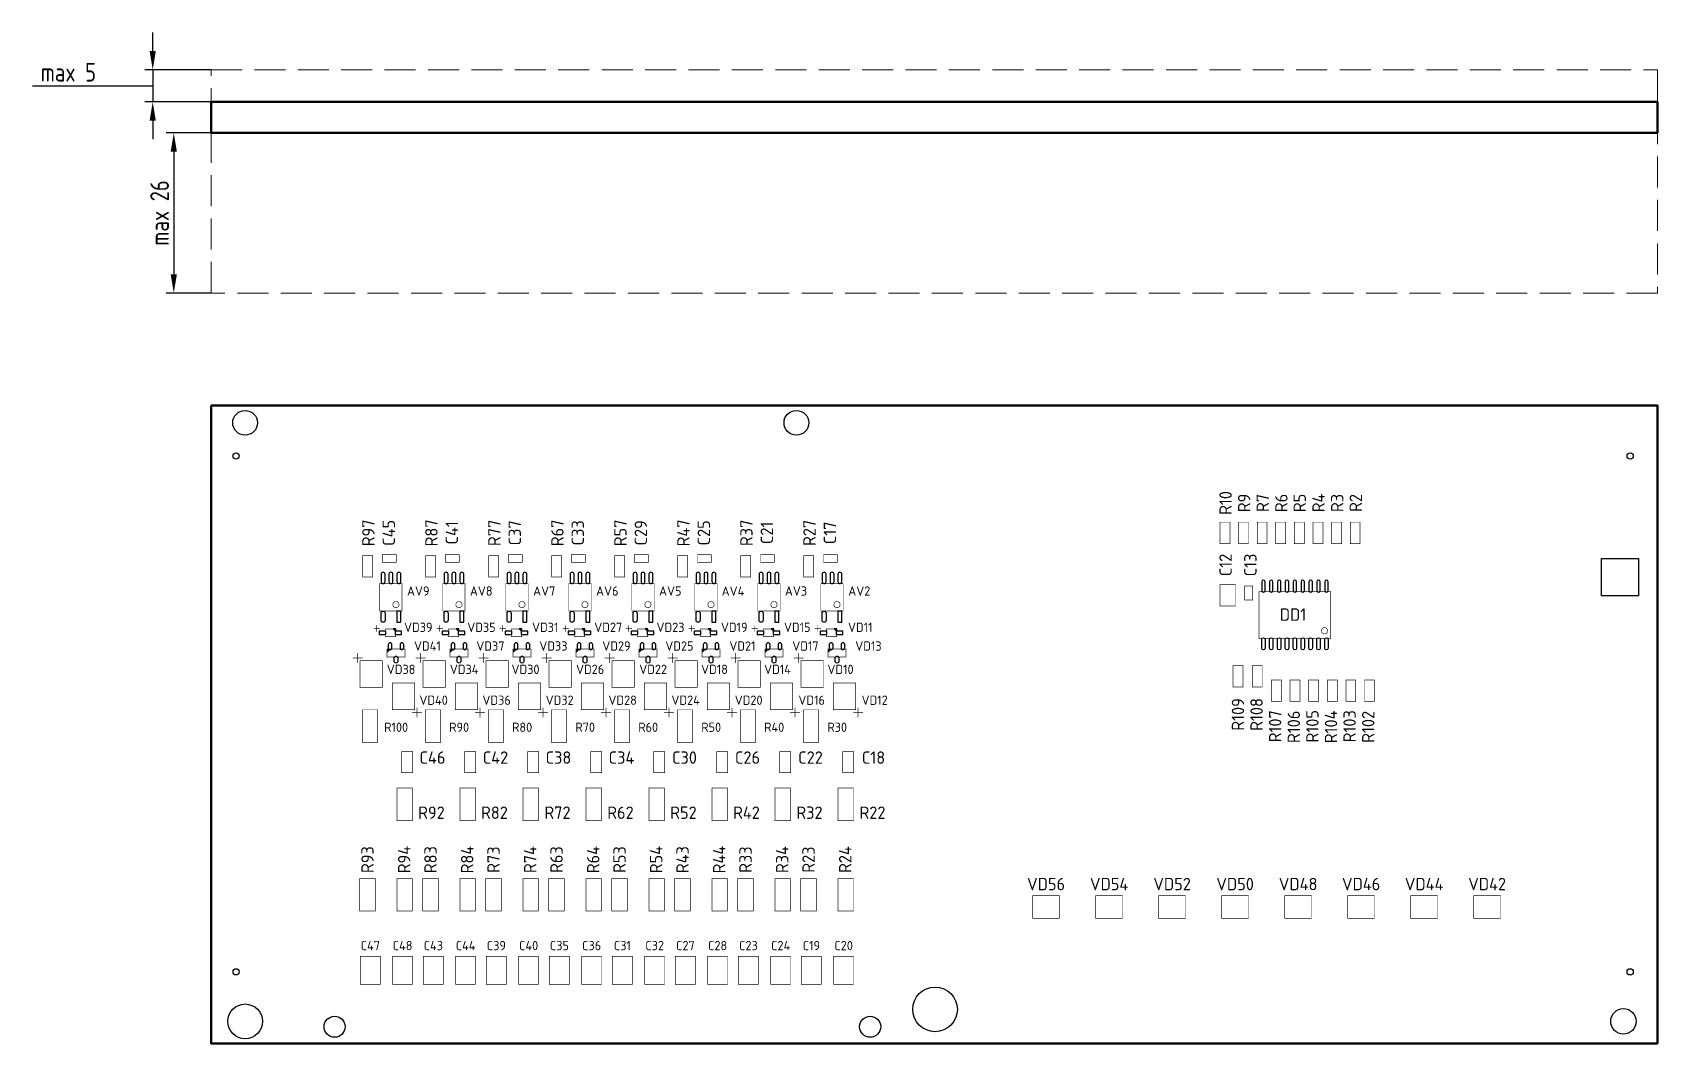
# Model space of a CAD drawing. Header units: millimetres. Extents: x -16 to 566, y -37 to 126.
# Drawn here: x 303.6 to 565.7, y -37 to 126 of the extents above; entities that cross this region are included whole.
import ezdxf
from ezdxf.enums import TextEntityAlignment as Align

# ---------------------------------------------------------------- set-up
doc = ezdxf.new("R2010")
doc.units = ezdxf.units.MM
doc.linetypes.add('GOST2.303 4', pattern=[7, 5, -2, 0])
doc.layers.add('BG_OUTLINE', color=7, linetype='Continuous', lineweight=50)
for name, color, linetype in [('PG_ASSEMBLY_BOTTOM', 7, 'Continuous'), ('PIN_BOTTOM', 7, 'Continuous'), ('RD_ASSEMBLY_BOTTOM', 7, 'Continuous'), ('РАЗМЕРЫ', 7, 'Continuous')]:
    doc.layers.add(name, color=color, linetype=linetype)
doc.styles.get("Standard").update_dxf_attribs({"font": 'txt.shx'})
doc.styles.add('ГОСТ 2.304', font='CS_Gost2304.shx')
doc.dimstyles.new('ЕСКД', dxfattribs={"dimscale": 0, "dimtxt": 3, "dimasz": 3, "dimexe": 1.25, "dimexo": 0, "dimtad": 1, "dimtoh": 1, "dimdec": 3, "dimrnd": 0.5, "dimtxsty": 'ГОСТ 2.304', "dimcen": 5, "dimadec": 3, "dimazin": 2, "dimtfac": 0.75, "dimtdec": 4, "dimtmove": 1, "dimatfit": 3, "dimfxl": 1, "dimtolj": 1, "dimarcsym": 0})

# ---------------------------------------------------------------- blocks, each defined once
blk = doc.blocks.new('*D427')
at = {"layer": 'Defpoints', "color": 0}
for p in [(332.4, 120), (323, 114.8), (332.4, 114.8)]:
    blk.add_point(p, dxfattribs=at)
at = {"layer": 'РАЗМЕРЫ', "color": 0, "lineweight": -2}
for p, q in [((323, 123), (323, 126)), ((332.4, 120), (321.75, 120)), ((323, 120), (323, 114.8)), ((303.61, 117.4), (315.19, 117.4)), ((315.19, 117.4), (323, 117.4)), ((332.4, 114.8), (321.75, 114.8)), ((323, 111.8), (323, 108.8))]:
    blk.add_line(p, q, dxfattribs=at)
at = {"layer": 'РАЗМЕРЫ', "color": 0}
for points in [[(322.5, 123), (323.5, 123), (323, 120)], [(323.5, 111.8), (322.5, 111.8), (323, 114.8)]]:
    blk.add_solid(points, dxfattribs=at)
at = {"layer": 'РАЗМЕРЫ', "color": 0, "ltscale": 100, "insert": (309.4, 119.59), "char_height": 3, "attachment_point": 5, "style": 'ГОСТ 2.304'}
blk.add_mtext('\\A1;max 5', dxfattribs=at)
blk = doc.blocks.new('*D428')
at = {"layer": 'Defpoints', "color": 0}
for p in [(332.4, 109.8), (326.4, 84), (332.4, 84)]:
    blk.add_point(p, dxfattribs=at)
at = {"layer": 'РАЗМЕРЫ', "color": 0, "lineweight": -2}
for p, q in [((332.4, 109.8), (325.15, 109.8)), ((326.4, 106.8), (326.4, 87)), ((332.4, 84), (325.15, 84))]:
    blk.add_line(p, q, dxfattribs=at)
at = {"layer": 'РАЗМЕРЫ', "color": 0}
for points in [[(326.9, 106.8), (325.9, 106.8), (326.4, 109.8)], [(325.9, 87), (326.9, 87), (326.4, 84)]]:
    blk.add_solid(points, dxfattribs=at)
at = {"layer": 'РАЗМЕРЫ', "color": 0, "ltscale": 100, "insert": (324.11, 96.9), "char_height": 3, "attachment_point": 5, "rotation": 90, "style": 'ГОСТ 2.304'}
blk.add_mtext('\\A1;max 26', dxfattribs=at)

msp = doc.modelspace()

# ---------------------------------------------------------------- linework, layer by layer
at = {"layer": 'BG_OUTLINE', "linetype": 'GOST2.303 4', "lineweight": 20}
msp.add_lwpolyline([(332.4, 120), (565.65, 120), (565.65, 84), (332.4, 84)], close=True, dxfattribs=at)
at = {"layer": 'BG_OUTLINE', "lineweight": 50}
msp.add_lwpolyline([(332.4, 114.8), (565.65, 114.8), (565.65, 109.8), (332.4, 109.8)], close=True, dxfattribs=at)
at = {"layer": 'BG_OUTLINE'}
msp.add_lwpolyline([(332.4, 65.87), (565.65, 65.87), (565.65, -37), (332.4, -37)], close=True, dxfattribs=at)
at = {"layer": 'PG_ASSEMBLY_BOTTOM'}
for points, const_width in [([(496.7, 47.055), (495.1, 47.055), (495.1, 43.605), (496.7, 43.605), (496.7, 47.055)], 0.1), ([(499.7, 47.055), (498.1, 47.055), (498.1, 43.605), (499.7, 43.605), (499.7, 47.055)], 0.1), ([(502.7, 47.055), (501.1, 47.055), (501.1, 43.605), (502.7, 43.605), (502.7, 47.055)], 0.1), ([(505.7, 47.055), (504.1, 47.055), (504.1, 43.605), (505.7, 43.605), (505.7, 47.055)], 0.1), ([(508.7, 47.055), (507.1, 47.055), (507.1, 43.605), (508.7, 43.605), (508.7, 47.055)], 0.1), ([(511.7, 47.055), (510.1, 47.055), (510.1, 43.605), (511.7, 43.605), (511.7, 47.055)], 0.1), ([(514.7, 47.055), (513.1, 47.055), (513.1, 43.605), (514.7, 43.605), (514.7, 47.055)], 0.1), ([(517.7, 47.055), (516.1, 47.055), (516.1, 43.605), (517.7, 43.605), (517.7, 47.055)], 0.1), ([(356.869, 38.215), (358.469, 38.215), (358.469, 41.665), (356.869, 41.665), (356.869, 38.215)], 0.1), ([(360.044, 41.815), (360.044, 40.565), (362.294, 40.565), (362.294, 41.815), (360.044, 41.815)], 0.1), ([(367.029, 38.215), (368.629, 38.215), (368.629, 41.665), (367.029, 41.665), (367.029, 38.215)], 0.1), ([(370.204, 41.815), (370.204, 40.565), (372.454, 40.565), (372.454, 41.815), (370.204, 41.815)], 0.1), ([(377.189, 38.215), (378.789, 38.215), (378.789, 41.665), (377.189, 41.665), (377.189, 38.215)], 0.1), ([(380.364, 41.815), (380.364, 40.565), (382.614, 40.565), (382.614, 41.815), (380.364, 41.815)], 0.1), ([(387.349, 38.215), (388.949, 38.215), (388.949, 41.665), (387.349, 41.665), (387.349, 38.215)], 0.1), ([(390.524, 41.815), (390.524, 40.565), (392.774, 40.565), (392.774, 41.815), (390.524, 41.815)], 0.1), ([(397.509, 38.215), (399.109, 38.215), (399.109, 41.665), (397.509, 41.665), (397.509, 38.215)], 0.1), ([(400.684, 41.815), (400.684, 40.565), (402.934, 40.565), (402.934, 41.815), (400.684, 41.815)], 0.1), ([(407.669, 38.215), (409.269, 38.215), (409.269, 41.665), (407.669, 41.665), (407.669, 38.215)], 0.1), ([(410.844, 41.815), (410.844, 40.565), (413.094, 40.565), (413.094, 41.815), (410.844, 41.815)], 0.1), ([(417.829, 38.215), (419.429, 38.215), (419.429, 41.665), (417.829, 41.665), (417.829, 38.215)], 0.1), ([(421.004, 41.815), (421.004, 40.565), (423.254, 40.565), (423.254, 41.815), (421.004, 41.815)], 0.1), ([(427.989, 38.215), (429.589, 38.215), (429.589, 41.665), (427.989, 41.665), (427.989, 38.215)], 0.1), ([(431.164, 41.815), (431.164, 40.565), (433.414, 40.565), (433.414, 41.815), (431.164, 41.815)], 0.1), ([(359.619, 32.74), (363.219, 32.74), (363.219, 37.14), (359.619, 37.14), (359.619, 32.74)], 0.1), ([(369.779, 32.74), (373.379, 32.74), (373.379, 37.14), (369.779, 37.14), (369.779, 32.74)], 0.1), ([(379.939, 32.74), (383.539, 32.74), (383.539, 37.14), (379.939, 37.14), (379.939, 32.74)], 0.1), ([(390.099, 32.74), (393.699, 32.74), (393.699, 37.14), (390.099, 37.14), (390.099, 32.74)], 0.1), ([(400.259, 32.74), (403.859, 32.74), (403.859, 37.14), (400.259, 37.14), (400.259, 32.74)], 0.1), ([(410.419, 32.74), (414.019, 32.74), (414.019, 37.14), (410.419, 37.14), (410.419, 32.74)], 0.1), ([(420.579, 32.74), (424.179, 32.74), (424.179, 37.14), (420.579, 37.14), (420.579, 32.74)], 0.1), ([(430.739, 32.74), (434.339, 32.74), (434.339, 37.14), (430.739, 37.14), (430.739, 32.74)], 0.1), ([(495.1, 33.54), (497.6, 33.54), (497.6, 36.99), (495.1, 36.99), (495.1, 33.54)], 0.1), ([(499.1, 34.5), (500.35, 34.5), (500.35, 36.75), (499.1, 36.75), (499.1, 34.5)], 0.1), ([(501.405, 28.335), (512.955, 28.335), (512.955, 35.835), (501.405, 35.835), (501.405, 28.335)], 0.1), ([(359.63, 29.923), (358.63, 29.923)], 0.1), ([(359.13, 30.423), (359.13, 29.423)], 0.1), ([(360.48, 29.848), (360.48, 28.598), (362.18, 28.598), (362.18, 29.848), (360.48, 29.848)], 0.1), ([(369.79, 29.923), (368.79, 29.923)], 0.1), ([(369.29, 30.423), (369.29, 29.423)], 0.1), ([(370.64, 29.848), (370.64, 28.598), (372.34, 28.598), (372.34, 29.848), (370.64, 29.848)], 0.1), ([(379.95, 29.923), (378.95, 29.923)], 0.1), ([(379.45, 30.423), (379.45, 29.423)], 0.1), ([(380.8, 29.848), (380.8, 28.598), (382.5, 28.598), (382.5, 29.848), (380.8, 29.848)], 0.1), ([(390.11, 29.923), (389.11, 29.923)], 0.1), ([(389.61, 30.423), (389.61, 29.423)], 0.1), ([(390.96, 29.848), (390.96, 28.598), (392.66, 28.598), (392.66, 29.848), (390.96, 29.848)], 0.1), ([(400.27, 29.923), (399.27, 29.923)], 0.1), ([(399.77, 30.423), (399.77, 29.423)], 0.1), ([(401.12, 29.848), (401.12, 28.598), (402.82, 28.598), (402.82, 29.848), (401.12, 29.848)], 0.1), ([(410.43, 29.923), (409.43, 29.923)], 0.1), ([(409.93, 30.423), (409.93, 29.423)], 0.1), ([(411.28, 29.848), (411.28, 28.598), (412.98, 28.598), (412.98, 29.848), (411.28, 29.848)], 0.1), ([(420.59, 29.923), (419.59, 29.923)], 0.1), ([(420.09, 30.423), (420.09, 29.423)], 0.1), ([(421.44, 29.848), (421.44, 28.598), (423.14, 28.598), (423.14, 29.848), (421.44, 29.848)], 0.1), ([(430.75, 29.923), (429.75, 29.923)], 0.1), ([(430.25, 30.423), (430.25, 29.423)], 0.1), ([(431.6, 29.848), (431.6, 28.598), (433.3, 28.598), (433.3, 29.848), (431.6, 29.848)], 0.1), ([(360.78, 25.32), (363.68, 25.32), (363.68, 26.62), (360.78, 26.62), (360.78, 25.32)], 0.1), ([(360.93, 26.57), (360.83, 26.47)], 0.1), ([(361.03, 26.57), (360.83, 26.37)], 0.1), ([(361.13, 26.57), (360.83, 26.27)], 0.1), ([(361.23, 26.57), (360.83, 26.17)], 0.1), ([(361.33, 26.57), (360.83, 26.07)], 0.1), ([(370.94, 25.32), (373.84, 25.32), (373.84, 26.62), (370.94, 26.62), (370.94, 25.32)], 0.1), ([(371.09, 26.57), (370.99, 26.47)], 0.1), ([(371.19, 26.57), (370.99, 26.37)], 0.1), ([(371.29, 26.57), (370.99, 26.27)], 0.1), ([(371.39, 26.57), (370.99, 26.17)], 0.1), ([(371.49, 26.57), (370.99, 26.07)], 0.1), ([(381.1, 25.32), (384, 25.32), (384, 26.62), (381.1, 26.62), (381.1, 25.32)], 0.1), ([(381.25, 26.57), (381.15, 26.47)], 0.1), ([(381.35, 26.57), (381.15, 26.37)], 0.1), ([(381.45, 26.57), (381.15, 26.27)], 0.1), ([(381.55, 26.57), (381.15, 26.17)], 0.1), ([(381.65, 26.57), (381.15, 26.07)], 0.1), ([(391.26, 25.32), (394.16, 25.32), (394.16, 26.62), (391.26, 26.62), (391.26, 25.32)], 0.1), ([(391.41, 26.57), (391.31, 26.47)], 0.1), ([(391.51, 26.57), (391.31, 26.37)], 0.1), ([(391.61, 26.57), (391.31, 26.27)], 0.1), ([(391.71, 26.57), (391.31, 26.17)], 0.1), ([(391.81, 26.57), (391.31, 26.07)], 0.1), ([(401.42, 25.32), (404.32, 25.32), (404.32, 26.62), (401.42, 26.62), (401.42, 25.32)], 0.1), ([(401.57, 26.57), (401.47, 26.47)], 0.1), ([(401.67, 26.57), (401.47, 26.37)], 0.1), ([(401.77, 26.57), (401.47, 26.27)], 0.1), ([(401.87, 26.57), (401.47, 26.17)], 0.1), ([(401.97, 26.57), (401.47, 26.07)], 0.1), ([(411.58, 25.32), (414.48, 25.32), (414.48, 26.62), (411.58, 26.62), (411.58, 25.32)], 0.1), ([(411.73, 26.57), (411.63, 26.47)], 0.1), ([(411.83, 26.57), (411.63, 26.37)], 0.1), ([(411.93, 26.57), (411.63, 26.27)], 0.1), ([(412.03, 26.57), (411.63, 26.17)], 0.1), ([(412.13, 26.57), (411.63, 26.07)], 0.1), ([(421.74, 25.32), (424.64, 25.32), (424.64, 26.62), (421.74, 26.62), (421.74, 25.32)], 0.1), ([(421.89, 26.57), (421.79, 26.47)], 0.1), ([(421.99, 26.57), (421.79, 26.37)], 0.1), ([(422.09, 26.57), (421.79, 26.27)], 0.1), ([(422.19, 26.57), (421.79, 26.17)], 0.1), ([(422.29, 26.57), (421.79, 26.07)], 0.1), ([(431.9, 25.32), (434.8, 25.32), (434.8, 26.62), (431.9, 26.62), (431.9, 25.32)], 0.1), ([(432.05, 26.57), (431.95, 26.47)], 0.1), ([(432.15, 26.57), (431.95, 26.37)], 0.1), ([(432.25, 26.57), (431.95, 26.27)], 0.1), ([(432.35, 26.57), (431.95, 26.17)], 0.1), ([(432.45, 26.57), (431.95, 26.07)], 0.1), ([(356.83, 25.17), (355.23, 25.17)], 0.1), ([(356.03, 24.37), (356.03, 25.97)], 0.1), ([(360.042, 24.732), (356.418, 24.732), (356.418, 20.408), (360.042, 20.408), (360.042, 24.732)], 0.1), ([(366.99, 25.17), (365.39, 25.17)], 0.1), ([(366.19, 24.37), (366.19, 25.97)], 0.1), ([(370.202, 24.732), (366.578, 24.732), (366.578, 20.408), (370.202, 20.408), (370.202, 24.732)], 0.1), ([(377.15, 25.17), (375.55, 25.17)], 0.1), ([(376.35, 24.37), (376.35, 25.97)], 0.1), ([(380.362, 24.732), (376.738, 24.732), (376.738, 20.408), (380.362, 20.408), (380.362, 24.732)], 0.1), ([(387.31, 25.17), (385.71, 25.17)], 0.1), ([(386.51, 24.37), (386.51, 25.97)], 0.1), ([(390.522, 24.732), (386.898, 24.732), (386.898, 20.408), (390.522, 20.408), (390.522, 24.732)], 0.1), ([(397.47, 25.17), (395.87, 25.17)], 0.1), ([(396.67, 24.37), (396.67, 25.97)], 0.1), ([(400.682, 24.732), (397.058, 24.732), (397.058, 20.408), (400.682, 20.408), (400.682, 24.732)], 0.1), ([(407.63, 25.17), (406.03, 25.17)], 0.1), ([(406.83, 24.37), (406.83, 25.97)], 0.1), ([(410.842, 24.732), (407.218, 24.732), (407.218, 20.408), (410.842, 20.408), (410.842, 24.732)], 0.1), ([(417.79, 25.17), (416.19, 25.17)], 0.1), ([(416.99, 24.37), (416.99, 25.97)], 0.1), ([(421.002, 24.732), (417.378, 24.732), (417.378, 20.408), (421.002, 20.408), (421.002, 24.732)], 0.1), ([(427.95, 25.17), (426.35, 25.17)], 0.1), ([(427.15, 24.37), (427.15, 25.97)], 0.1), ([(431.162, 24.732), (427.538, 24.732), (427.538, 20.408), (431.162, 20.408), (431.162, 24.732)], 0.1), ([(497.204, 20.475), (498.804, 20.475), (498.804, 23.925), (497.204, 23.925), (497.204, 20.475)], 0.1), ([(500.3, 20.475), (501.9, 20.475), (501.9, 23.925), (500.3, 23.925), (500.3, 20.475)], 0.1), ([(361.618, 16.808), (365.242, 16.808), (365.242, 21.132), (361.618, 21.132), (361.618, 16.808)], 0.1), ([(371.778, 16.808), (375.402, 16.808), (375.402, 21.132), (371.778, 21.132), (371.778, 16.808)], 0.1), ([(381.938, 16.808), (385.562, 16.808), (385.562, 21.132), (381.938, 21.132), (381.938, 16.808)], 0.1), ([(392.098, 16.808), (395.722, 16.808), (395.722, 21.132), (392.098, 21.132), (392.098, 16.808)], 0.1), ([(402.258, 16.808), (405.882, 16.808), (405.882, 21.132), (402.258, 21.132), (402.258, 16.808)], 0.1), ([(412.418, 16.808), (416.042, 16.808), (416.042, 21.132), (412.418, 21.132), (412.418, 16.808)], 0.1), ([(422.578, 16.808), (426.202, 16.808), (426.202, 21.132), (422.578, 21.132), (422.578, 16.808)], 0.1), ([(432.738, 16.808), (436.362, 16.808), (436.362, 21.132), (432.738, 21.132), (432.738, 16.808)], 0.1), ([(503.4, 18.15), (505, 18.15), (505, 21.6), (503.4, 21.6), (503.4, 18.15)], 0.1), ([(506.4, 18.15), (508, 18.15), (508, 21.6), (506.4, 21.6), (506.4, 18.15)], 0.1), ([(509.4, 18.15), (511, 18.15), (511, 21.6), (509.4, 21.6), (509.4, 18.15)], 0.1), ([(512.4, 18.15), (514, 18.15), (514, 21.6), (512.4, 21.6), (512.4, 18.15)], 0.1), ([(515.4, 18.15), (517, 18.15), (517, 21.6), (515.4, 21.6), (515.4, 18.15)], 0.1), ([(518.4, 18.15), (520, 18.15), (520, 21.6), (518.4, 21.6), (518.4, 18.15)], 0.1), ([(356.78, 11.545), (359.28, 11.545), (359.28, 16.795), (356.78, 16.795), (356.78, 11.545)], 0.1), ([(364.83, 16.37), (366.43, 16.37)], 0.1), ([(365.63, 17.17), (365.63, 15.57)], 0.1), ([(366.94, 11.545), (369.44, 11.545), (369.44, 16.795), (366.94, 16.795), (366.94, 11.545)], 0.1), ([(374.99, 16.37), (376.59, 16.37)], 0.1), ([(375.79, 17.17), (375.79, 15.57)], 0.1), ([(377.1, 11.545), (379.6, 11.545), (379.6, 16.795), (377.1, 16.795), (377.1, 11.545)], 0.1), ([(385.15, 16.37), (386.75, 16.37)], 0.1), ([(385.95, 17.17), (385.95, 15.57)], 0.1), ([(387.26, 11.545), (389.76, 11.545), (389.76, 16.795), (387.26, 16.795), (387.26, 11.545)], 0.1), ([(395.31, 16.37), (396.91, 16.37)], 0.1), ([(396.11, 17.17), (396.11, 15.57)], 0.1), ([(397.42, 11.545), (399.92, 11.545), (399.92, 16.795), (397.42, 16.795), (397.42, 11.545)], 0.1), ([(405.47, 16.37), (407.07, 16.37)], 0.1), ([(406.27, 17.17), (406.27, 15.57)], 0.1), ([(407.58, 11.545), (410.08, 11.545), (410.08, 16.795), (407.58, 16.795), (407.58, 11.545)], 0.1), ([(415.63, 16.37), (417.23, 16.37)], 0.1), ([(416.43, 17.17), (416.43, 15.57)], 0.1), ([(417.74, 11.545), (420.24, 11.545), (420.24, 16.795), (417.74, 16.795), (417.74, 11.545)], 0.1), ([(425.79, 16.37), (427.39, 16.37)], 0.1), ([(426.59, 17.17), (426.59, 15.57)], 0.1), ([(427.9, 11.545), (430.4, 11.545), (430.4, 16.795), (427.9, 16.795), (427.9, 11.545)], 0.1), ([(435.95, 16.37), (437.55, 16.37)], 0.1), ([(436.75, 17.17), (436.75, 15.57)], 0.1), ([(363.13, 6.67), (364.93, 6.67), (364.93, 10.07), (363.13, 10.07), (363.13, 6.67)], 0.12), ([(373.29, 6.67), (375.09, 6.67), (375.09, 10.07), (373.29, 10.07), (373.29, 6.67)], 0.12), ([(383.45, 6.67), (385.25, 6.67), (385.25, 10.07), (383.45, 10.07), (383.45, 6.67)], 0.12), ([(393.61, 6.67), (395.41, 6.67), (395.41, 10.07), (393.61, 10.07), (393.61, 6.67)], 0.12), ([(403.77, 6.67), (405.57, 6.67), (405.57, 10.07), (403.77, 10.07), (403.77, 6.67)], 0.12), ([(413.93, 6.67), (415.73, 6.67), (415.73, 10.07), (413.93, 10.07), (413.93, 6.67)], 0.12), ([(424.09, 6.67), (425.89, 6.67), (425.89, 10.07), (424.09, 10.07), (424.09, 6.67)], 0.12), ([(434.25, 6.67), (436.05, 6.67), (436.05, 10.07), (434.25, 10.07), (434.25, 6.67)], 0.12), ([(362.38, -1.055), (364.88, -1.055), (364.88, 4.195), (362.38, 4.195), (362.38, -1.055)], 0.1), ([(372.54, -1.055), (375.04, -1.055), (375.04, 4.195), (372.54, 4.195), (372.54, -1.055)], 0.1), ([(382.7, -1.055), (385.2, -1.055), (385.2, 4.195), (382.7, 4.195), (382.7, -1.055)], 0.1), ([(392.86, -1.055), (395.36, -1.055), (395.36, 4.195), (392.86, 4.195), (392.86, -1.055)], 0.1), ([(403.02, -1.055), (405.52, -1.055), (405.52, 4.195), (403.02, 4.195), (403.02, -1.055)], 0.1), ([(413.18, -1.055), (415.68, -1.055), (415.68, 4.195), (413.18, 4.195), (413.18, -1.055)], 0.1), ([(423.34, -1.055), (425.84, -1.055), (425.84, 4.195), (423.34, 4.195), (423.34, -1.055)], 0.1), ([(433.5, -1.055), (436, -1.055), (436, 4.195), (433.5, 4.195), (433.5, -1.055)], 0.1), ([(356.38, -15.655), (358.88, -15.655), (358.88, -10.405), (356.38, -10.405), (356.38, -15.655)], 0.1), ([(364.88, -10.405), (362.38, -10.405), (362.38, -15.655), (364.88, -15.655), (364.88, -10.405)], 0.1), ([(366.54, -15.655), (369.04, -15.655), (369.04, -10.405), (366.54, -10.405), (366.54, -15.655)], 0.1), ([(375.04, -10.405), (372.54, -10.405), (372.54, -15.655), (375.04, -15.655), (375.04, -10.405)], 0.1), ([(376.7, -15.655), (379.2, -15.655), (379.2, -10.405), (376.7, -10.405), (376.7, -15.655)], 0.1), ([(385.2, -10.405), (382.7, -10.405), (382.7, -15.655), (385.2, -15.655), (385.2, -10.405)], 0.1), ([(386.86, -15.655), (389.36, -15.655), (389.36, -10.405), (386.86, -10.405), (386.86, -15.655)], 0.1), ([(395.36, -10.405), (392.86, -10.405), (392.86, -15.655), (395.36, -15.655), (395.36, -10.405)], 0.1), ([(397.02, -15.655), (399.52, -15.655), (399.52, -10.405), (397.02, -10.405), (397.02, -15.655)], 0.1), ([(405.52, -10.405), (403.02, -10.405), (403.02, -15.655), (405.52, -15.655), (405.52, -10.405)], 0.1), ([(407.18, -15.655), (409.68, -15.655), (409.68, -10.405), (407.18, -10.405), (407.18, -15.655)], 0.1), ([(415.68, -10.405), (413.18, -10.405), (413.18, -15.655), (415.68, -15.655), (415.68, -10.405)], 0.1), ([(417.34, -15.655), (419.84, -15.655), (419.84, -10.405), (417.34, -10.405), (417.34, -15.655)], 0.1), ([(425.84, -10.405), (423.34, -10.405), (423.34, -15.655), (425.84, -15.655), (425.84, -10.405)], 0.1), ([(427.5, -15.655), (430, -15.655), (430, -10.405), (427.5, -10.405), (427.5, -15.655)], 0.1), ([(436, -10.405), (433.5, -10.405), (433.5, -15.655), (436, -15.655), (436, -10.405)], 0.1), ([(464.901, -13.185), (464.901, -16.805), (469.217, -16.805), (469.217, -13.185), (464.901, -13.185)], 0.1), ([(475.061, -13.185), (475.061, -16.805), (479.377, -16.805), (479.377, -13.185), (475.061, -13.185)], 0.1), ([(485.221, -13.185), (485.221, -16.805), (489.537, -16.805), (489.537, -13.185), (485.221, -13.185)], 0.1), ([(495.381, -13.185), (495.381, -16.805), (499.697, -16.805), (499.697, -13.185), (495.381, -13.185)], 0.1), ([(505.541, -13.185), (505.541, -16.805), (509.857, -16.805), (509.857, -13.185), (505.541, -13.185)], 0.1), ([(515.701, -13.185), (515.701, -16.805), (520.017, -16.805), (520.017, -13.185), (515.701, -13.185)], 0.1), ([(525.861, -13.185), (525.861, -16.805), (530.177, -16.805), (530.177, -13.185), (525.861, -13.185)], 0.1), ([(536.021, -13.185), (536.021, -16.805), (540.337, -16.805), (540.337, -13.185), (536.021, -13.185)], 0.1), ([(356.484, -27.45), (359.684, -27.45), (359.684, -22.95), (356.484, -22.95), (356.484, -27.45)], 0.1), ([(361.684, -27.45), (364.884, -27.45), (364.884, -22.95), (361.684, -22.95), (361.684, -27.45)], 0.1), ([(366.644, -27.45), (369.844, -27.45), (369.844, -22.95), (366.644, -22.95), (366.644, -27.45)], 0.1), ([(371.844, -27.45), (375.044, -27.45), (375.044, -22.95), (371.844, -22.95), (371.844, -27.45)], 0.1), ([(376.804, -27.45), (380.004, -27.45), (380.004, -22.95), (376.804, -22.95), (376.804, -27.45)], 0.1), ([(382.004, -27.45), (385.204, -27.45), (385.204, -22.95), (382.004, -22.95), (382.004, -27.45)], 0.1), ([(386.964, -27.45), (390.164, -27.45), (390.164, -22.95), (386.964, -22.95), (386.964, -27.45)], 0.1), ([(392.164, -27.45), (395.364, -27.45), (395.364, -22.95), (392.164, -22.95), (392.164, -27.45)], 0.1), ([(397.124, -27.45), (400.324, -27.45), (400.324, -22.95), (397.124, -22.95), (397.124, -27.45)], 0.1), ([(402.324, -27.45), (405.524, -27.45), (405.524, -22.95), (402.324, -22.95), (402.324, -27.45)], 0.1), ([(407.284, -27.45), (410.484, -27.45), (410.484, -22.95), (407.284, -22.95), (407.284, -27.45)], 0.1), ([(412.484, -27.45), (415.684, -27.45), (415.684, -22.95), (412.484, -22.95), (412.484, -27.45)], 0.1), ([(417.444, -27.45), (420.644, -27.45), (420.644, -22.95), (417.444, -22.95), (417.444, -27.45)], 0.1), ([(422.644, -27.45), (425.844, -27.45), (425.844, -22.95), (422.644, -22.95), (422.644, -27.45)], 0.1), ([(427.604, -27.45), (430.804, -27.45), (430.804, -22.95), (427.604, -22.95), (427.604, -27.45)], 0.1), ([(432.804, -27.45), (436.004, -27.45), (436.004, -22.95), (432.804, -22.95), (432.804, -27.45)], 0.1)]:
    msp.add_lwpolyline(points, dxfattribs=dict(at, const_width=const_width))
for points in [[(562.604, 35.2), (556.604, 35.2), (556.604, 41.2), (562.604, 41.2)], [(362.18, 29.848), (361.755, 29.848), (362.18, 29.423)], [(372.34, 29.848), (371.915, 29.848), (372.34, 29.423)], [(382.5, 29.848), (382.075, 29.848), (382.5, 29.423)], [(392.66, 29.848), (392.235, 29.848), (392.66, 29.423)], [(402.82, 29.848), (402.395, 29.848), (402.82, 29.423)], [(412.98, 29.848), (412.555, 29.848), (412.98, 29.423)], [(423.14, 29.848), (422.715, 29.848), (423.14, 29.423)], [(433.3, 29.848), (432.875, 29.848), (433.3, 29.423)]]:
    msp.add_lwpolyline(points, close=True, dxfattribs=at)
at = {"layer": 'PG_ASSEMBLY_BOTTOM', "const_width": 0.1}
for points in [[(362.219, 33.265, 1), (362.219, 34.265, 1), (362.219, 33.265)], [(372.379, 33.265, 1), (372.379, 34.265, 1), (372.379, 33.265)], [(382.539, 33.265, 1), (382.539, 34.265, 1), (382.539, 33.265)], [(392.699, 33.265, 1), (392.699, 34.265, 1), (392.699, 33.265)], [(402.859, 33.265, 1), (402.859, 34.265, 1), (402.859, 33.265)], [(413.019, 33.265, 1), (413.019, 34.265, 1), (413.019, 33.265)], [(423.179, 33.265, 1), (423.179, 34.265, 1), (423.179, 33.265)], [(433.339, 33.265, 1), (433.339, 34.265, 1), (433.339, 33.265)], [(511.955, 29.048, 1), (511.955, 30.047, 1), (511.955, 29.048)]]:
    msp.add_lwpolyline(points, format="xyb", dxfattribs=at)
at = {"layer": 'PIN_BOTTOM'}
for points in [[(360.469, 37.485), (360.469, 38.645, 1), (359.829, 38.645), (359.829, 37.485, 1)], [(361.739, 37.485), (361.739, 38.645, 1), (361.099, 38.645), (361.099, 37.485, 1)], [(363.009, 37.485), (363.009, 38.645, 1), (362.369, 38.645), (362.369, 37.485, 1)], [(370.629, 37.485), (370.629, 38.645, 1), (369.989, 38.645), (369.989, 37.485, 1)], [(371.899, 37.485), (371.899, 38.645, 1), (371.259, 38.645), (371.259, 37.485, 1)], [(373.169, 37.485), (373.169, 38.645, 1), (372.529, 38.645), (372.529, 37.485, 1)], [(380.789, 37.485), (380.789, 38.645, 1), (380.149, 38.645), (380.149, 37.485, 1)], [(382.059, 37.485), (382.059, 38.645, 1), (381.419, 38.645), (381.419, 37.485, 1)], [(383.329, 37.485), (383.329, 38.645, 1), (382.689, 38.645), (382.689, 37.485, 1)], [(390.949, 37.485), (390.949, 38.645, 1), (390.309, 38.645), (390.309, 37.485, 1)], [(392.219, 37.485), (392.219, 38.645, 1), (391.579, 38.645), (391.579, 37.485, 1)], [(393.489, 37.485), (393.489, 38.645, 1), (392.849, 38.645), (392.849, 37.485, 1)], [(401.109, 37.485), (401.109, 38.645, 1), (400.469, 38.645), (400.469, 37.485, 1)], [(402.379, 37.485), (402.379, 38.645, 1), (401.739, 38.645), (401.739, 37.485, 1)], [(403.649, 37.485), (403.649, 38.645, 1), (403.009, 38.645), (403.009, 37.485, 1)], [(411.269, 37.485), (411.269, 38.645, 1), (410.629, 38.645), (410.629, 37.485, 1)], [(412.539, 37.485), (412.539, 38.645, 1), (411.899, 38.645), (411.899, 37.485, 1)], [(413.809, 37.485), (413.809, 38.645, 1), (413.169, 38.645), (413.169, 37.485, 1)], [(421.429, 37.485), (421.429, 38.645, 1), (420.789, 38.645), (420.789, 37.485, 1)], [(422.699, 37.485), (422.699, 38.645, 1), (422.059, 38.645), (422.059, 37.485, 1)], [(423.969, 37.485), (423.969, 38.645, 1), (423.329, 38.645), (423.329, 37.485, 1)], [(431.589, 37.485), (431.589, 38.645, 1), (430.949, 38.645), (430.949, 37.485, 1)], [(432.859, 37.485), (432.859, 38.645, 1), (432.219, 38.645), (432.219, 37.485, 1)], [(434.129, 37.485), (434.129, 38.645, 1), (433.489, 38.645), (433.489, 37.485, 1)], [(502.375, 36.03), (502.375, 37.43, 1), (501.825, 37.43), (501.825, 36.03, 1)], [(503.645, 36.03), (503.645, 37.43, 1), (503.095, 37.43), (503.095, 36.03, 1)], [(504.915, 36.03), (504.915, 37.43, 1), (504.365, 37.43), (504.365, 36.03, 1)], [(506.185, 36.03), (506.185, 37.43, 1), (505.635, 37.43), (505.635, 36.03, 1)], [(507.455, 36.03), (507.455, 37.43, 1), (506.905, 37.43), (506.905, 36.03, 1)], [(508.725, 36.03), (508.725, 37.43, 1), (508.175, 37.43), (508.175, 36.03, 1)], [(509.995, 36.03), (509.995, 37.43, 1), (509.445, 37.43), (509.445, 36.03, 1)], [(511.265, 36.03), (511.265, 37.43, 1), (510.715, 37.43), (510.715, 36.03, 1)], [(512.535, 36.03), (512.535, 37.43, 1), (511.985, 37.43), (511.985, 36.03, 1)], [(359.829, 31.235), (359.829, 32.395, -1), (360.469, 32.395), (360.469, 31.235, -1)], [(369.989, 31.235), (369.989, 32.395, -1), (370.629, 32.395), (370.629, 31.235, -1)], [(380.149, 31.235), (380.149, 32.395, -1), (380.789, 32.395), (380.789, 31.235, -1)], [(390.309, 31.235), (390.309, 32.395, -1), (390.949, 32.395), (390.949, 31.235, -1)], [(400.469, 31.235), (400.469, 32.395, -1), (401.109, 32.395), (401.109, 31.235, -1)], [(410.629, 31.235), (410.629, 32.395, -1), (411.269, 32.395), (411.269, 31.235, -1)], [(420.789, 31.235), (420.789, 32.395, -1), (421.429, 32.395), (421.429, 31.235, -1)], [(430.949, 31.235), (430.949, 32.395, -1), (431.589, 32.395), (431.589, 31.235, -1)], [(361.58, 26.795), (361.58, 27.295, 1), (360.98, 27.295), (360.98, 26.795, 1)], [(363.48, 26.795), (363.48, 27.295, 1), (362.88, 27.295), (362.88, 26.795, 1)], [(371.74, 26.795), (371.74, 27.295, 1), (371.14, 27.295), (371.14, 26.795, 1)], [(373.64, 26.795), (373.64, 27.295, 1), (373.04, 27.295), (373.04, 26.795, 1)], [(381.9, 26.795), (381.9, 27.295, 1), (381.3, 27.295), (381.3, 26.795, 1)], [(383.8, 26.795), (383.8, 27.295, 1), (383.2, 27.295), (383.2, 26.795, 1)], [(392.06, 26.795), (392.06, 27.295, 1), (391.46, 27.295), (391.46, 26.795, 1)], [(393.96, 26.795), (393.96, 27.295, 1), (393.36, 27.295), (393.36, 26.795, 1)], [(402.22, 26.795), (402.22, 27.295, 1), (401.62, 27.295), (401.62, 26.795, 1)], [(404.12, 26.795), (404.12, 27.295, 1), (403.52, 27.295), (403.52, 26.795, 1)], [(412.38, 26.795), (412.38, 27.295, 1), (411.78, 27.295), (411.78, 26.795, 1)], [(414.28, 26.795), (414.28, 27.295, 1), (413.68, 27.295), (413.68, 26.795, 1)], [(422.54, 26.795), (422.54, 27.295, 1), (421.94, 27.295), (421.94, 26.795, 1)], [(424.44, 26.795), (424.44, 27.295, 1), (423.84, 27.295), (423.84, 26.795, 1)], [(432.7, 26.795), (432.7, 27.295, 1), (432.1, 27.295), (432.1, 26.795, 1)], [(434.6, 26.795), (434.6, 27.295, 1), (434, 27.295), (434, 26.795, 1)], [(501.825, 26.74), (501.825, 28.14, -1), (502.375, 28.14), (502.375, 26.74, -1)], [(503.095, 26.74), (503.095, 28.14, -1), (503.645, 28.14), (503.645, 26.74, -1)], [(504.365, 26.74), (504.365, 28.14, -1), (504.915, 28.14), (504.915, 26.74, -1)], [(505.635, 26.74), (505.635, 28.14, -1), (506.185, 28.14), (506.185, 26.74, -1)], [(506.905, 26.74), (506.905, 28.14, -1), (507.455, 28.14), (507.455, 26.74, -1)], [(508.175, 26.74), (508.175, 28.14, -1), (508.725, 28.14), (508.725, 26.74, -1)], [(509.445, 26.74), (509.445, 28.14, -1), (509.995, 28.14), (509.995, 26.74, -1)], [(510.715, 26.74), (510.715, 28.14, -1), (511.265, 28.14), (511.265, 26.74, -1)], [(511.985, 26.74), (511.985, 28.14, -1), (512.535, 28.14), (512.535, 26.74, -1)], [(361.93, 24.645), (361.93, 25.145, -1), (362.53, 25.145), (362.53, 24.645, -1)], [(372.09, 24.645), (372.09, 25.145, -1), (372.69, 25.145), (372.69, 24.645, -1)], [(382.25, 24.645), (382.25, 25.145, -1), (382.85, 25.145), (382.85, 24.645, -1)], [(392.41, 24.645), (392.41, 25.145, -1), (393.01, 25.145), (393.01, 24.645, -1)], [(402.57, 24.645), (402.57, 25.145, -1), (403.17, 25.145), (403.17, 24.645, -1)], [(412.73, 24.645), (412.73, 25.145, -1), (413.33, 25.145), (413.33, 24.645, -1)], [(422.89, 24.645), (422.89, 25.145, -1), (423.49, 25.145), (423.49, 24.645, -1)], [(433.05, 24.645), (433.05, 25.145, -1), (433.65, 25.145), (433.65, 24.645, -1)]]:
    msp.add_lwpolyline(points, format="xyb", close=True, dxfattribs=at)
for points in [[(362.369, 30.915), (363.009, 30.915), (363.009, 32.715), (362.369, 32.715)], [(372.529, 30.915), (373.169, 30.915), (373.169, 32.715), (372.529, 32.715)], [(382.689, 30.915), (383.329, 30.915), (383.329, 32.715), (382.689, 32.715)], [(392.849, 30.915), (393.489, 30.915), (393.489, 32.715), (392.849, 32.715)], [(403.009, 30.915), (403.649, 30.915), (403.649, 32.715), (403.009, 32.715)], [(413.169, 30.915), (413.809, 30.915), (413.809, 32.715), (413.169, 32.715)], [(423.329, 30.915), (423.969, 30.915), (423.969, 32.715), (423.329, 32.715)], [(433.489, 30.915), (434.129, 30.915), (434.129, 32.715), (433.489, 32.715)], [(359.517, 29.498), (359.517, 28.948), (360.567, 28.948), (360.567, 29.498)], [(363.143, 28.948), (363.143, 29.498), (362.093, 29.498), (362.093, 28.948)], [(369.677, 29.498), (369.677, 28.948), (370.727, 28.948), (370.727, 29.498)], [(373.303, 28.948), (373.303, 29.498), (372.253, 29.498), (372.253, 28.948)], [(379.837, 29.498), (379.837, 28.948), (380.887, 28.948), (380.887, 29.498)], [(383.463, 28.948), (383.463, 29.498), (382.413, 29.498), (382.413, 28.948)], [(389.997, 29.498), (389.997, 28.948), (391.047, 28.948), (391.047, 29.498)], [(393.623, 28.948), (393.623, 29.498), (392.573, 29.498), (392.573, 28.948)], [(400.157, 29.498), (400.157, 28.948), (401.207, 28.948), (401.207, 29.498)], [(403.783, 28.948), (403.783, 29.498), (402.733, 29.498), (402.733, 28.948)], [(410.317, 29.498), (410.317, 28.948), (411.367, 28.948), (411.367, 29.498)], [(413.943, 28.948), (413.943, 29.498), (412.893, 29.498), (412.893, 28.948)], [(420.477, 29.498), (420.477, 28.948), (421.527, 28.948), (421.527, 29.498)], [(424.103, 28.948), (424.103, 29.498), (423.053, 29.498), (423.053, 28.948)], [(430.637, 29.498), (430.637, 28.948), (431.687, 28.948), (431.687, 29.498)], [(434.263, 28.948), (434.263, 29.498), (433.213, 29.498), (433.213, 28.948)]]:
    msp.add_lwpolyline(points, close=True, dxfattribs=at)
for centre, radius in [((337.9, 63.07), 2), ((426.8, 63.07), 2), ((336.449, 57.735), 0.5), ((561.239, 57.735), 0.5), ((336.449, -25.45), 0.5), ((561.239, -25.45), 0.5), ((449.15, -31.5), 3.6), ((337.9, -33.43), 2.8), ((560.15, -33.43), 2.05), ((352.324, -34.3), 1.7), ((438.684, -34.3), 1.7)]:
    msp.add_circle(centre, radius, dxfattribs=at)

# ---------------------------------------------------------------- texts
at = {"layer": 'RD_ASSEMBLY_BOTTOM', "width": 0.916667}
for s, p in [('R10', (497, 50.15)), ('R9', (500, 50.15)), ('R7', (503, 50.15)), ('R6', (506, 50.15)), ('R5', (508.9549, 50.15)), ('R4', (512, 50.15)), ('R3', (515, 50.15)), ('R2', (518, 50.15)), ('R97', (358.7808, 45.3237)), ('C45', (362.069, 45.3282)), ('R87', (368.9408, 45.3237)), ('R77', (379.1008, 45.3237)), ('C37', (382.389, 45.3282)), ('R67', (389.2608, 45.3237)), ('C33', (392.549, 45.3282)), ('R57', (399.4208, 45.3237)), ('R47', (409.5808, 45.3237)), ('C25', (412.869, 45.3282)), ('R37', (419.7408, 45.3237)), ('R27', (429.9008, 45.3237)), ('C41', (372.229, 45.3282)), ('C29', (402.709, 45.3282)), ('C21', (423.029, 45.3282)), ('C17', (433.189, 45.3282)), ('C12', (497, 40.15)), ('C13', (501, 40.15)), ('R109', (499, 16.0528)), ('R108', (502, 16.0528)), ('R107', (505, 14.15)), ('R106', (508, 14.0528)), ('R105', (511, 14.15)), ('R104', (514, 14.0528)), ('R103', (517, 14.15)), ('R102', (520, 14.0528)), ('R94', (364.5447, -7.3461)), ('R84', (374.7047, -7.3461)), ('R74', (384.8647, -7.3461)), ('R64', (395.0247, -7.3461)), ('R54', (405.1847, -7.3461)), ('R44', (415.3447, -7.3461)), ('R34', (425.5047, -7.3461)), ('R93', (358.6329, -7.352)), ('R83', (368.7929, -7.352)), ('R73', (378.9529, -7.352)), ('R63', (389.1129, -7.352)), ('R53', (399.2729, -7.352)), ('R43', (409.4329, -7.352)), ('R33', (419.5929, -7.352)), ('R23', (429.7529, -7.352)), ('R24', (435.6647, -7.3461))]:
    msp.add_text(s, height=2, rotation=90, dxfattribs=at).set_placement(p, align=Align.CENTER)
for s, p in [('AV9', (365.8142, 35.9482)), ('AV8', (375.9742, 35.9482)), ('AV7', (386.1342, 35.9482)), ('AV6', (396.2942, 35.9482)), ('AV5', (406.4542, 35.9482)), ('AV4', (416.5678, 35.9336)), ('AV3', (426.7278, 35.96)), ('AV2', (436.9342, 35.9482))]:
    msp.add_text(s, height=1.5, dxfattribs=at).set_placement(p, align=Align.MIDDLE)
for s, height, p in [('DD1', 2, (506.88, 31.15)), ('VD39', 1.5, (365.828, 29.3523)), ('VD35', 1.5, (376.012, 29.3523)), ('VD31', 1.5, (386.2935, 29.3523)), ('VD27', 1.5, (396.4535, 29.3523)), ('VD23', 1.5, (406.4939, 29.3523)), ('VD19', 1.5, (416.7735, 29.3523)), ('VD15', 1.5, (426.9335, 29.3523)), ('VD11', 1.5, (437.0935, 29.3523)), ('VD41', 1.5, (367.2931, 26.3351)), ('VD37', 1.5, (377.4531, 26.3351)), ('VD33', 1.5, (387.6131, 26.3351)), ('VD29', 1.5, (397.7731, 26.3351)), ('VD25', 1.5, (407.9331, 26.3351)), ('VD21', 1.5, (418.0931, 26.3351)), ('VD17', 1.5, (428.2531, 26.3351)), ('VD13', 1.5, (438.4131, 26.3351)), ('VD38', 1.5, (363.0554, 22.57)), ('VD34', 1.5, (373.2154, 22.57)), ('VD30', 1.5, (383.1116, 22.57)), ('VD26', 1.5, (393.5354, 22.57)), ('VD22', 1.5, (403.6954, 22.57)), ('VD18', 1.5, (413.5916, 22.57)), ('VD14', 1.5, (423.7516, 22.57)), ('VD10', 1.5, (433.9116, 22.57)), ('VD40', 1.5, (368.2958, 17.6004)), ('VD36', 1.5, (378.4558, 17.6004)), ('VD32', 1.5, (388.6158, 17.6004)), ('VD28', 1.5, (398.7758, 17.6004)), ('VD24', 1.5, (408.9358, 17.6004)), ('VD20', 1.5, (419.0958, 17.6004)), ('VD16', 1.5, (429.2558, 17.6004)), ('VD12', 1.5, (439.4158, 17.6004)), ('R100', 1.5, (362.2529, 13.2389)), ('R90', 1.5, (372.4129, 13.2389)), ('R80', 1.5, (382.5729, 13.2389)), ('R70', 1.5, (392.7329, 13.2389)), ('R60', 1.5, (402.8929, 13.2389)), ('R50', 1.5, (413.0529, 13.2389)), ('R40', 1.5, (423.2129, 13.2389)), ('R30', 1.5, (433.3729, 13.2389)), ('C46', 2, (368.1076, 8.0986)), ('C42', 2, (378.2676, 8.0986)), ('C38', 2, (388.4276, 8.0986)), ('C34', 2, (398.5876, 8.0986)), ('C30', 2, (408.7476, 8.0986)), ('C26', 2, (418.9076, 8.0986)), ('C22', 2, (429.0676, 8.0986)), ('C18', 2, (439.2276, 8.0986)), ('R92', 2, (367.9447, -0.7894)), ('R82', 2, (378.1047, -0.7894)), ('R72', 2, (388.2647, -0.7894)), ('R62', 2, (398.4247, -0.7894)), ('R52', 2, (408.5847, -0.7894)), ('R42', 2, (418.7447, -0.7894)), ('R32', 2, (428.9047, -0.7894)), ('R22', 2, (439.0647, -0.7894)), ('VD56', 2, (467.059, -12.295)), ('VD54', 2, (477.219, -12.295)), ('VD52', 2, (487.379, -12.295)), ('VD50', 2, (497.539, -12.295)), ('VD48', 2, (507.699, -12.295)), ('VD46', 2, (517.859, -12.295)), ('VD44', 2, (528.019, -12.295)), ('VD42', 2, (538.179, -12.295)), ('C47', 1.5, (358.0954, -21.9631)), ('C48', 1.5, (363.2954, -21.9631)), ('C43', 1.5, (368.2554, -21.9631)), ('C44', 1.5, (373.4554, -21.9631)), ('C39', 1.5, (378.4154, -21.9631)), ('C40', 1.5, (383.6154, -21.9631)), ('C35', 1.5, (388.5754, -21.9631)), ('C36', 1.5, (393.7754, -21.9631)), ('C31', 1.5, (398.7354, -21.9631)), ('C32', 1.5, (403.9354, -21.9631)), ('C27', 1.5, (408.8954, -21.9631)), ('C28', 1.5, (414.0954, -21.9631)), ('C23', 1.5, (419.0554, -21.9631)), ('C24', 1.5, (424.2554, -21.9631)), ('C19', 1.5, (429.2154, -21.9631)), ('C20', 1.5, (434.4154, -21.9631))]:
    msp.add_text(s, height=height, dxfattribs=at).set_placement(p, align=Align.CENTER)

# ---------------------------------------------------------------- dimensions: what is measured, and where the dimension line sits
at = {"layer": 'РАЗМЕРЫ'}
for base, p1, p2, picture, middle in [((323, 114.8), (332.4, 120), (332.4, 114.8), '*D427', (314.564, 119.5871)), ((326.4, 84), (332.4, 109.8), (332.4, 84), '*D428', (324.1122, 96.9))]:
    dim = msp.add_linear_dim(base=base, p1=p1, p2=p2, angle=90, text='max <>', dimstyle='ЕСКД', override={"dimscale": 1, "dimlfac": 1, "dimtxsty": 'ГОСТ 2.304', "dimsah": 1, "dimtolj": 1}, dxfattribs=at)
    dim.commit()
    dim.dimension.update_dxf_attribs({"geometry": picture, "text_midpoint": middle})

doc.saveas('drawing.dxf')
